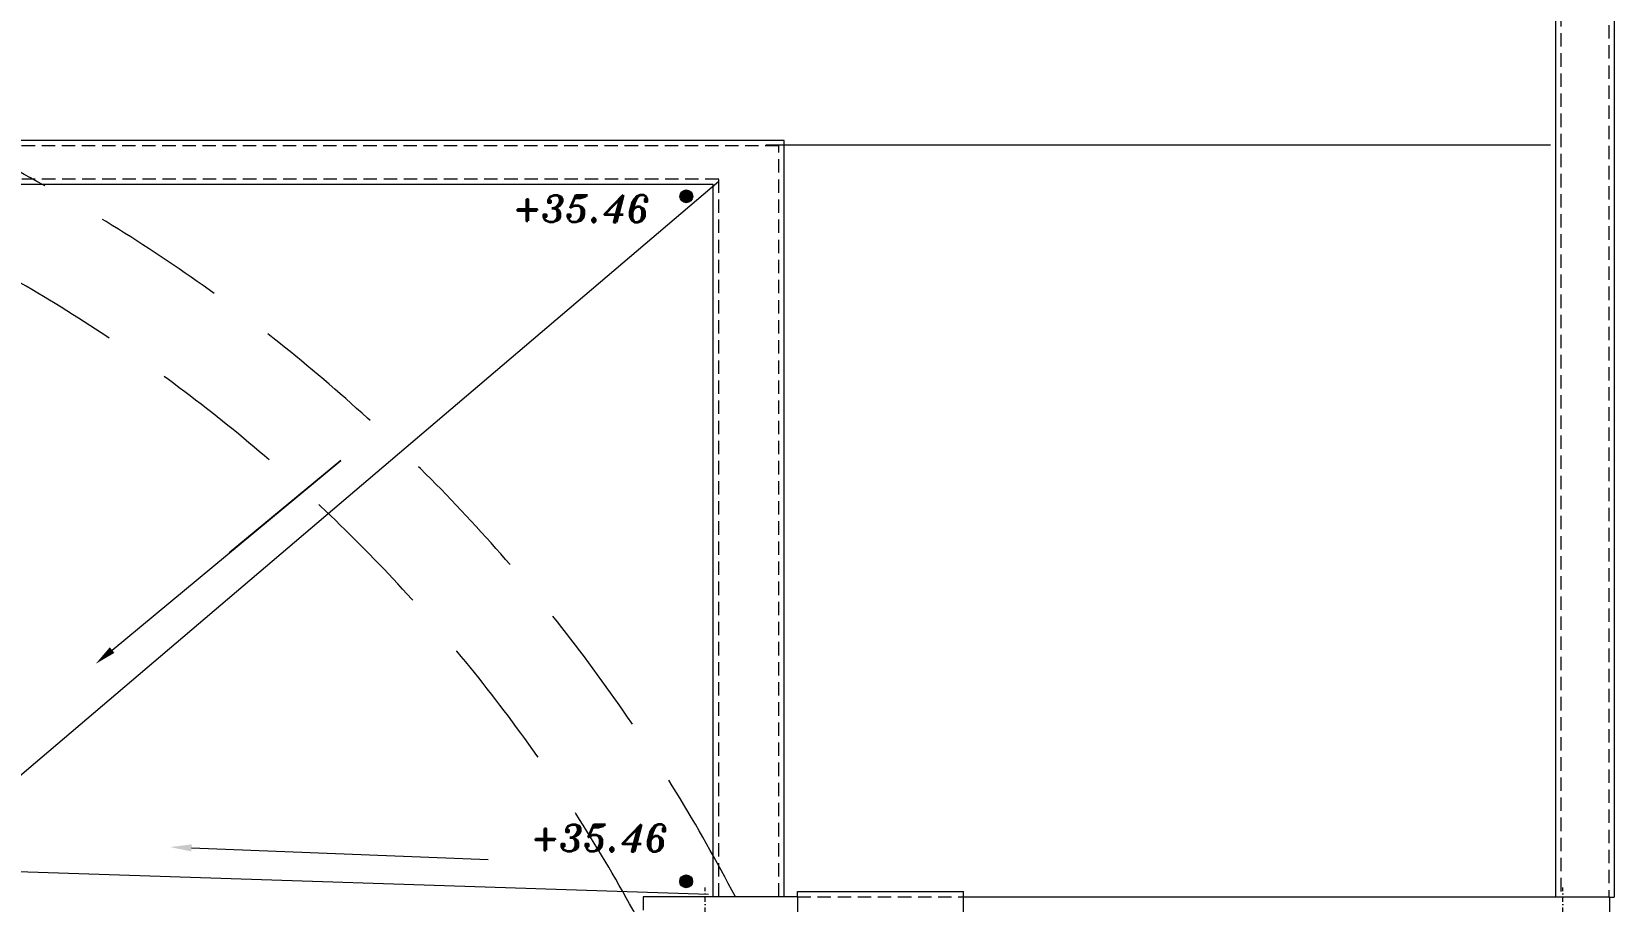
# Model space of a CAD drawing. Header units: inches. Extents: x 561507 to 585362, y 122100 to 138759.
# Drawn here: x 581209 to 582685, y 131189 to 132000 of the extents above; entities that cross this region are included whole.
import ezdxf

# ---------------------------------------------------------------- set-up
doc = ezdxf.new("R2010")
doc.units = ezdxf.units.IN
doc.header["$MEASUREMENT"] = 0
doc.linetypes.add('DASHDOT2', pattern=[0.5, 0.25, -0.125, 0, -0.125])
doc.linetypes.add('HIDDEN', pattern=[0.375, 0.25, -0.125])
doc.layers.add('BLOCK', color=250, linetype='Continuous', lineweight=5)
doc.styles.add('ITALICT', font='italict', dxfattribs={"height": 22.5})

msp = doc.modelspace()

# ---------------------------------------------------------------- hatches: boundary and pattern name
at = {"layer": 'BLOCK', "ltscale": 20}
h = msp.add_hatch(color=256, dxfattribs=at)
h.dxf.hatch_style = 1
edge = h.paths.add_edge_path()
edge.add_arc((581819.2, 131846.4), 6, 0, 360)
h = msp.add_hatch(color=256, dxfattribs=at)
h.dxf.hatch_style = 1
edge = h.paths.add_edge_path()
edge.add_arc((581819.1, 131207.8), 6, 0, 360)

# ---------------------------------------------------------------- linework, layer by layer
at = {"layer": 'BLOCK', "linetype": 'HIDDEN', "ltscale": 50}
for p, q in [((582679.9, 132718.5), (582679.9, 131193)), ((582634.9, 132673.5), (582634.9, 131193)), ((581905.4, 131893.4), (576899.4, 131893.5)), ((581905.4, 131193.5), (581905.4, 131893.4)), ((581849.4, 131862.5), (581169.9, 131862.5)), ((581849.4, 131193.5), (581849.4, 131862.5)), ((581778.9, 131193.5), (581778.9, 130489.5)), ((581922.9, 131193.5), (582077.9, 131193.5)), ((581922.9, 131193.5), (582077.9, 131193.5)), ((581922.9, 131193.5), (582077.9, 131193.5)), ((581922.9, 131193.5), (582077.9, 131193.5))]:
    msp.add_line(p, q, dxfattribs=at)
at = {"layer": 'BLOCK'}
for p, q in [((582684.9, 132723.5), (582684.9, 131193)), ((582629.9, 132668.5), (582629.9, 131193)), ((581893.4, 131894.5), (582625.5, 131894.5)), ((581849.4, 131860.3), (581104.3, 131226.8)), ((581839.9, 131195.7), (581107.9, 131219.5)), ((581922.9, 131198.5), (582077.9, 131198.5)), ((581922.9, 131198.5), (582077.9, 131198.5)), ((581922.9, 131193.5), (581922.9, 131198.5)), ((582077.9, 131193.5), (582077.9, 131198.5)), ((582077.9, 131193.5), (582077.9, 131198.5)), ((582077.9, 131193.5), (582077.9, 131198.5)), ((581922.9, 131193.5), (581778.9, 131193.5)), ((581922.9, 131193.5), (581922.9, 131175.5)), ((582077.9, 131193.5), (582679.9, 131193.5)), ((582077.9, 131175.5), (582077.9, 131193.5)), ((582679.9, 131193), (582684.9, 131193)), ((582680.4, 131193.5), (582680.4, 131004.5))]:
    msp.add_line(p, q, dxfattribs=at)
at = {"layer": 'BLOCK', "ltscale": 50}
for p, q in [((581910.4, 131898.4), (576899.4, 131898.5)), ((581910.4, 131193.5), (581910.4, 131898.4)), ((581844.4, 131857.5), (581169.9, 131857.5)), ((581844.4, 131193.5), (581844.4, 131857.5))]:
    msp.add_line(p, q, dxfattribs=at)
at = {"layer": 'BLOCK', "linetype": 'DASHDOT2', "ltscale": 20}
for p, q in [((581836.9, 131097.8), (581836.9, 131202.1)), ((582636.9, 131097.8), (582636.9, 131202.1))]:
    msp.add_line(p, q, dxfattribs=at)
at = {"layer": 'BLOCK'}
for points in [[(581283.6, 131423.4), (581496.8, 131600.3), (581392.8, 131514)], [(581357.6, 131239), (581634.4, 131228.2)]]:
    msp.add_lwpolyline(points, dxfattribs=at)
at = {"layer": 'BLOCK', "ltscale": 20}
for centre in [(581819.2, 131846.4), (581819.1, 131207.8)]:
    msp.add_circle(centre, 6, dxfattribs=at)
at = {"layer": 'BLOCK', "linetype": 'HIDDEN', "ltscale": 500}
for radius, start, end in [(1610, 90, 332.4966), (1610, 27.5034, 90), (1520, 90, 331.9935), (1520, 28.0065, 90)]:
    msp.add_arc((580436.9, 130450), radius, start, end, dxfattribs=at)
at = {"layer": 'BLOCK'}
for points in [[(581285.7, 131420.8), (581268.2, 131410.6), (581281.4, 131426)], [(581357.5, 131235.7), (581337.6, 131239.8), (581357.7, 131242.3)]]:
    msp.add_solid(points, dxfattribs=at)

# ---------------------------------------------------------------- texts
at = {"layer": 'BLOCK', "ltscale": 8, "style": 'ITALICT'}
for p in [(581657.3, 131822.4), (581674.1, 131235.7)]:
    msp.add_text('+35.46', height=25, dxfattribs=at).set_placement(p)

doc.saveas('drawing.dxf')
